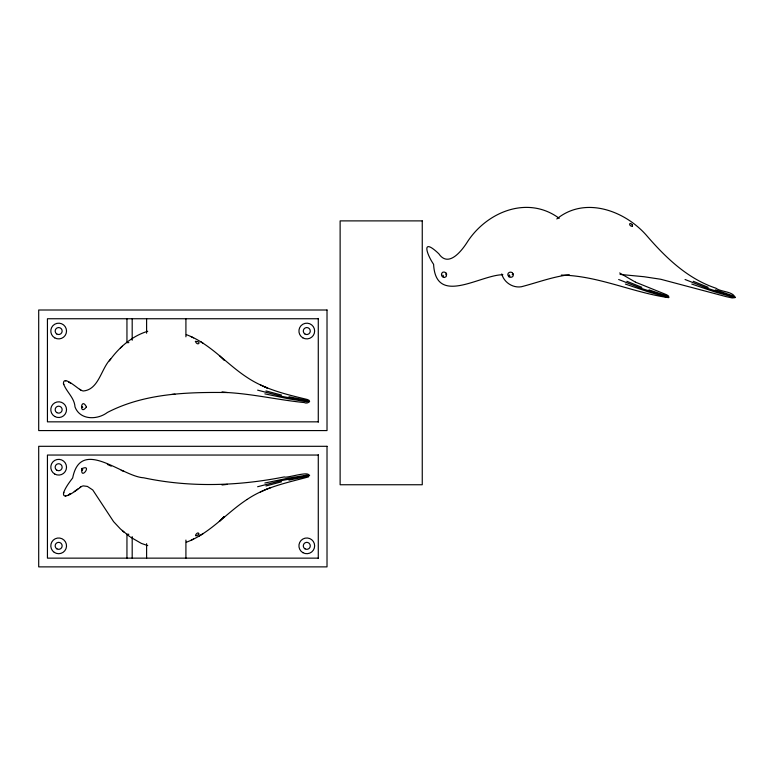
<?xml version="1.0" encoding="UTF-8"?>
<svg xmlns="http://www.w3.org/2000/svg" width="774" height="774" viewBox="0 0 774 774"><rect width="100%" height="100%" fill="white"/><g stroke="black" fill="none" stroke-linecap="round" stroke-linejoin="round"><path stroke-width="1.16" d="M129.635 536.546L120.396 528.923L113.585 521.637L92.774 489.981L87.394 486.42L83.36 485.898A6.279 6.279 0 0 0 81.28 486.604C60.865 502.906 58.118 496.531 72.669 477.984C80.815 436.865 121.644 476.542 143.674 477.79C189.872 487.668 238.121 486.082 284.329 476.91C286.457 478.7 312.764 469.296 308.487 476.89C287.473 482.647 265.472 486.914 247.138 499.433M86.446 406.901C79.122 416.789 80.796 396.065 86.446 406.892M222.022 391.905L227.44 392.534C186.776 392.041 144.351 393.337 107.373 412.474C97.427 420.04 80.08 420.35 75.01 406.95C74.43 397.565 66.341 391.954 63.439 383.556L63.797 384.552M63.797 492.332L63.439 493.328M186.34 334.649C210.093 343.463 226.347 363.954 247.138 377.451C265.114 389.496 286.409 394.44 307.143 399.452C312.59 400.845 307.259 404.415 304.153 402.548C278.485 399.964 253.224 394.024 227.45 392.534M82.75 469.431L82.189 470.331M199.015 534.099C198.028 529.716 191.875 539.391 198.783 534.37M635.464 282.152L666.685 294.768L668.581 296.055L668.61 297.651C632.832 292.601 598.331 275.747 561.324 275.08M556.806 218.955C585.231 195.658 625.576 210.954 647.083 236.06C666.056 257.994 687.825 278.843 715.94 288.209C720.671 292.059 733.52 291.266 735.01 297.651L732.146 297.951L726.051 296.606L660.725 279.259L644.036 276.724L620.061 274.422M109.347 360.926C118.77 347.613 131.919 336.042 147.747 331.272M110.672 359.02C101.075 368.472 98.985 389.506 83.36 390.986A6.279 6.279 0 0 1 81.28 390.28C77.932 389.022 63.245 374.684 63.439 383.556M81.589 468.802C93.364 463.249 79.964 481.631 81.909 468.367M120.396 347.961L122.302 346.249M77.826 489.004L74.207 491.596M79.693 487.61L80.825 486.875M247.138 499.433C226.337 512.93 210.093 533.421 186.34 542.235M445.805 274.693C448.175 273.125 443.028 270.6 441.964 272.99C440.619 274.741 442.138 277.634 444.344 277.498M508.141 275.815C506.244 272.361 512.34 270.397 513.017 274.151C514.952 278.35 506.225 278.069 509.157 275.128M512.204 274.693L513.036 274.141M203.011 533.683L198.318 536.508M632.455 226.405L632.445 225.06M191.178 540.184L193.568 539.004M260.345 492.022L267.301 488.829M267.359 488.887L270.987 487.523M65.8 495.989L65.384 496.124M257.616 486.74L281.252 480.635L309.639 475.294M265.956 485.966L281.533 481.796M264.863 483.024L288.528 478.09L306.736 475.188L308.216 475.555L306.939 476.416L288.954 480.132M444.469 277.498L446.192 276.55L446.637 274.141M502.877 274.731C480.296 274.78 435.839 306.523 433.595 264.321C426.145 253.359 421.317 237.125 438.8 253.737C448.765 268.491 462.523 249.75 467.854 241.188C487.562 211.486 528.11 195.222 559.234 218.355M569.287 274.731C552.8 276.686 537.233 282.655 521.299 286.767C512.727 288.151 503.903 282.326 501.765 273.928M222.022 484.969L227.44 484.35M171.693 394.469L174.982 394.159M318.278 318.743L47.437 318.743L47.437 421.84L318.278 421.84M128.842 342.63L126.955 342.63L126.946 318.743M318.278 455.044L47.437 455.044L47.437 558.141L318.278 558.141M128.842 534.254L126.955 534.254L126.946 558.141M632.397 226.395C628.14 226.192 629.272 220.793 632.435 225.041M309.639 401.59L281.252 396.249L257.616 390.144M288.954 396.752L306.939 400.458L308.216 401.329L306.736 401.696L288.528 398.794L264.863 393.86M281.533 395.088L265.956 390.918M147.747 545.612L141.361 543.406L130.332 537.04M735.3 297.197L707.784 288.431L685.058 279.501M668.9 297.197L641.375 288.431L618.658 279.501M65.384 380.76L65.8 380.895M715.36 289.873L732.765 295.745L733.916 296.761L732.417 296.945L714.692 291.856L691.801 284.068M648.96 289.873L666.366 295.745L667.517 296.761L666.008 296.945L648.293 291.856L625.402 284.068M121.228 470.369L124.14 471.463M708.2 287.318L693.243 281.281M641.801 287.318L626.843 281.281M263.847 386.429L267.359 387.997M107.373 464.41L111.243 466.142M260.345 384.862L267.301 388.055M191.178 336.7L193.568 337.88M635.464 282.152L619.664 272.961M68.47 381.988L70.966 383.42M80.825 390.009L79.693 389.274M200.679 341.711L203.011 343.201M122.302 530.635L124.208 532.348M219.4 355.585L224.267 360.413M512.552 273.27L512.93 273.783M446.153 273.27L446.559 273.832M82.189 406.553L82.75 407.453M509.96 276.25L509.311 275.128M443.56 276.25L442.902 275.128M318.278 318.453L318.278 422.14M318.278 454.744L318.278 558.431M185.915 318.743L185.915 336.825M185.915 540.059L185.915 558.141M146.605 318.743L146.605 333.207M146.605 543.677L146.605 558.141M132.19 318.743L132.19 340.241M132.19 536.643L132.19 558.141M195.396 341.402C197.699 346.984 202.314 341.208 195.406 341.363M224.267 516.471L219.4 521.299L224.267 516.471M70.966 493.464L68.46 494.896L70.966 493.464M422.256 220.89L340.125 220.89L340.125 484.747L422.256 484.747L422.256 220.89M327.015 310.006L38.7 310.006L38.7 430.576L327.015 430.576L327.015 310.006M327.015 446.308L38.7 446.308L38.7 566.878L327.015 566.878L327.015 446.308M54.731 337.851A7.866 7.866 0 0 0 66.525 331.04A7.866 7.866 0 0 0 54.731 324.229A7.866 7.866 0 0 0 54.731 337.851M56.705 333.933A3.493 3.493 0 0 0 62.143 331.291A3.493 3.493 0 0 0 57.131 327.895A3.493 3.493 0 0 0 56.705 333.933M54.731 416.48A7.866 7.866 0 0 0 66.525 409.669A7.866 7.866 0 0 0 54.731 402.857A7.866 7.866 0 0 0 54.731 416.48M56.705 412.561A3.493 3.493 0 0 0 62.143 409.92A3.493 3.493 0 0 0 57.131 406.524A3.493 3.493 0 0 0 56.705 412.561M302.857 337.851A7.866 7.866 0 0 0 314.65 331.04A7.866 7.866 0 0 0 302.857 324.229A7.866 7.866 0 0 0 302.857 337.851M304.83 333.933A3.493 3.493 0 0 0 310.277 331.291A3.493 3.493 0 0 0 305.266 327.895A3.493 3.493 0 0 0 304.83 333.933M302.857 552.655A7.866 7.866 0 0 0 314.65 545.844A7.866 7.866 0 0 0 302.857 539.033A7.866 7.866 0 0 0 302.857 552.655M305.043 548.872A3.493 3.493 0 0 0 310.287 545.844A3.493 3.493 0 0 0 305.043 542.816A3.493 3.493 0 0 0 305.043 548.872M54.731 474.027A7.866 7.866 0 0 0 66.525 467.215A7.866 7.866 0 0 0 54.731 460.404A7.866 7.866 0 0 0 54.731 474.027M56.908 470.244A3.493 3.493 0 0 0 62.152 467.215A3.493 3.493 0 0 0 56.908 464.187A3.493 3.493 0 0 0 56.908 470.244M54.257 552.355A7.866 7.866 0 0 0 66.506 546.405A7.866 7.866 0 0 0 55.225 538.772A7.866 7.866 0 0 0 54.257 552.355M56.908 548.872A3.493 3.493 0 0 0 62.152 545.844A3.493 3.493 0 0 0 56.908 542.816A3.493 3.493 0 0 0 56.908 548.872"/></g></svg>
